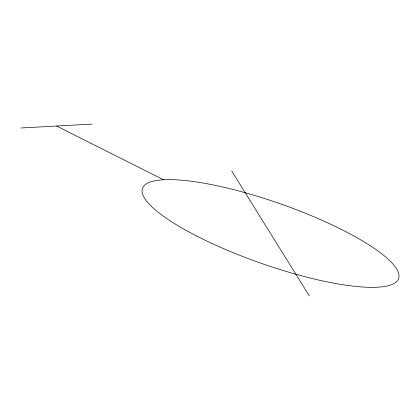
<?xml version="1.0" encoding="UTF-8"?>
<svg xmlns="http://www.w3.org/2000/svg" width="420" height="420" viewBox="0 0 420 420"><rect width="100%" height="100%" fill="white"/><g stroke="black" fill="none" stroke-linecap="round" stroke-linejoin="round"><path stroke-width="0.63" d="M21 127.985L92.159 124.084M56.579 126.032L163.559 179.76M231.73 171.055L309.335 295.916M196.849 236.108A135.77 31.232 19.4 0 0 398.528 278.77A135.77 31.232 19.4 0 0 216.227 185.577A135.77 31.232 19.4 0 0 196.849 236.108"/></g></svg>
